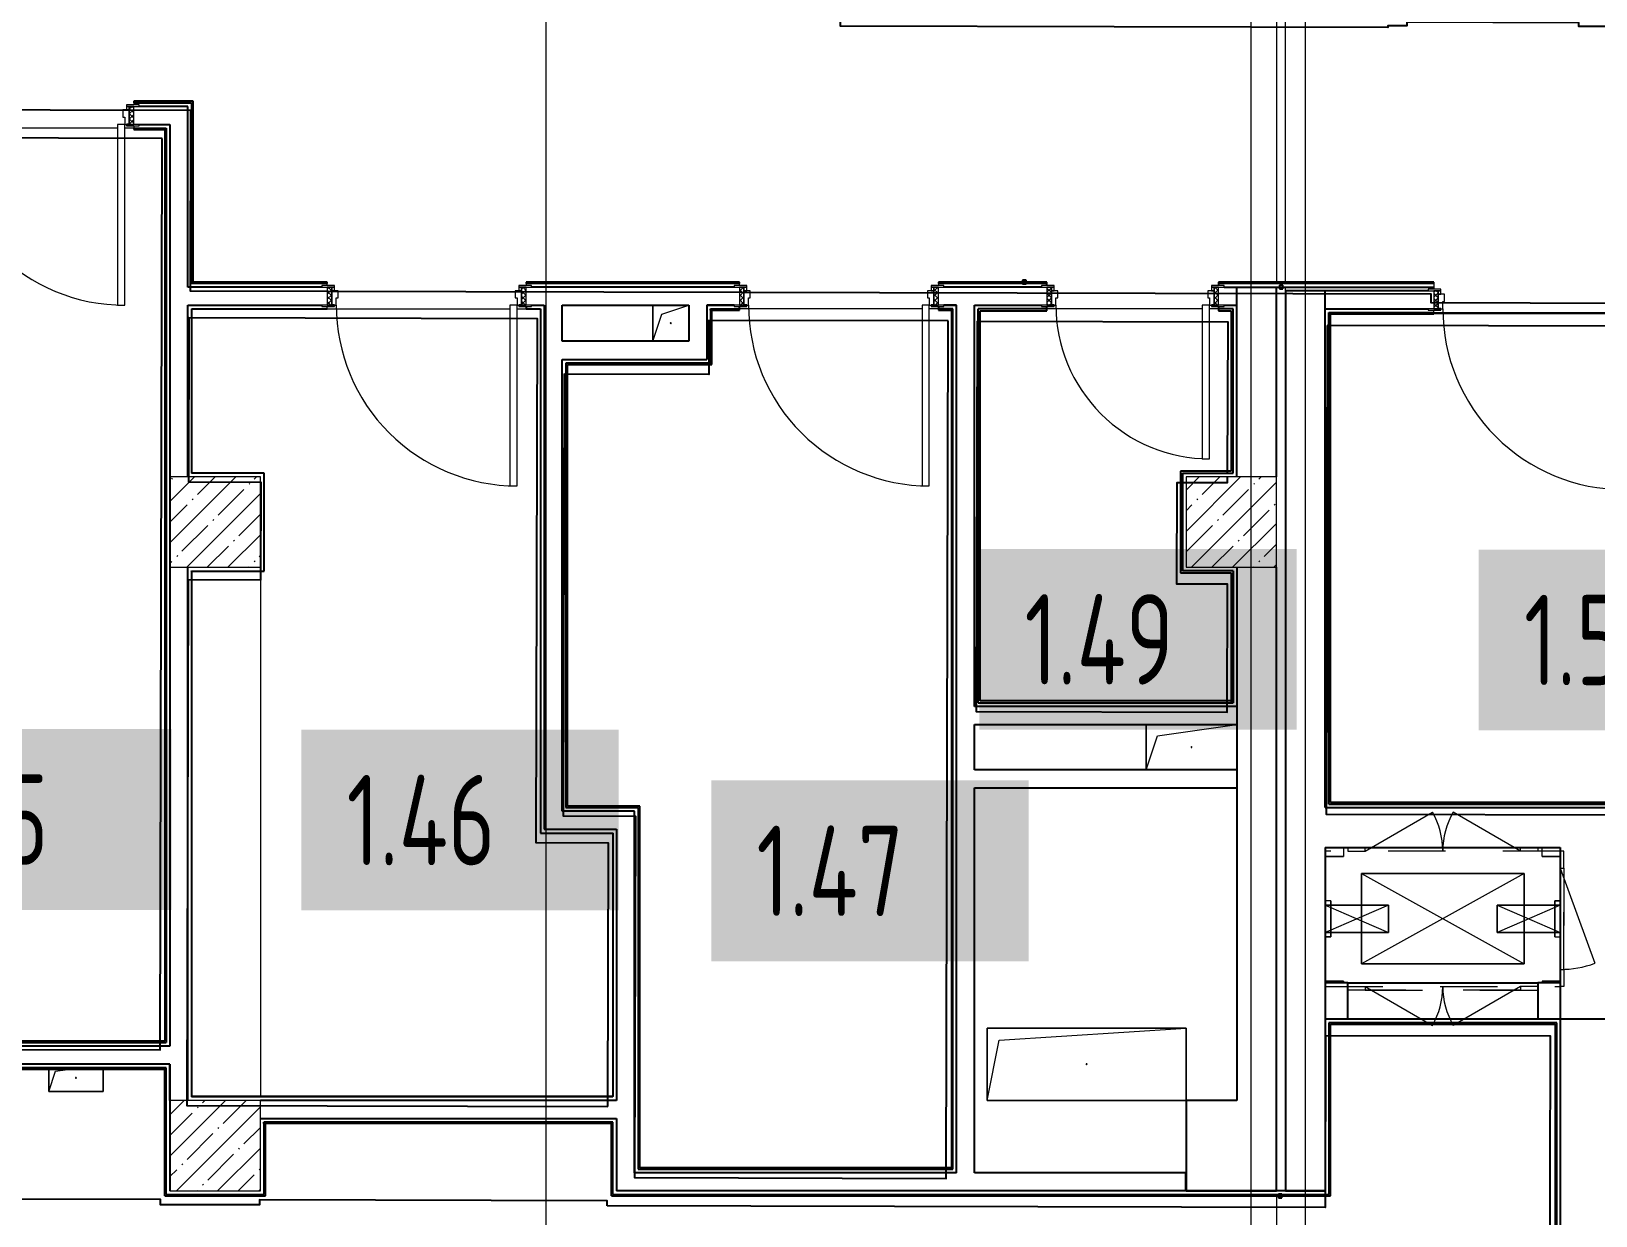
# Model space of a CAD drawing. Header units: millimetres. Extents: x 3914 to 443608, y -156176 to 78197.
# Drawn here: x 104070 to 112723, y -131101 to -124547 of the extents above; entities that cross this region are included whole.
import ezdxf

# ---------------------------------------------------------------- set-up
doc = ezdxf.new("R2010")
doc.units = ezdxf.units.MM
for name, pattern in [('200_ШТРИХ__ш1_п0_6_', [160, 100, -60]), ('Снесенные', [1428.75, 952.5, -476.25]), ('Штрих', [635, 317.5, -317.5]), ('Штрих короткий', [600, 300, -300])]:
    doc.linetypes.add(name, pattern=pattern)
for name, color, linetype, lineweight in [('A-DOOR-1', 7, 'Continuous', 5), ('A-DOOR-2', 7, '200_ШТРИХ__ш1_п0_6_', 5), ('A-DOOR-FRAM-2', 7, 'Continuous', 5), ('A-FLOR', 7, 'Continuous', 9), ('A-GENM', 7, 'Continuous', 9), ('A-GENM-2', 7, 'Штрих', 5), ('M-EQPM-3', 7, 'Снесенные', 5), ('S-COLS-1', 7, 'Continuous', 5), ('Оси', 7, 'Continuous', 9)]:
    doc.layers.add(name, color=color, linetype=linetype, lineweight=lineweight)
for name, color, linetype, lineweight, true_color in [('A-DOOR-7', 7, 'Штрих короткий', 5, 0xc0c0c0), ('A-DOOR-FRAM-1', 7, 'Continuous', 5, 0xc0c0c0), ('M-EQPM-1', 7, 'Continuous', 9, 0xb2b2b2), ('M-EQPM-2', 7, 'Штрих', 5, 0xb2b2b2)]:
    doc.layers.add(name, color=color, linetype=linetype, lineweight=lineweight, true_color=true_color)
doc.styles.add('СПДС', font='ГОСТ тип А.ttf', dxfattribs={"width": 0.9})
pattern_1 = [(135, (1751.41, 114.685), (-14.14214, -14.14214), []), (225, (1751.41, 114.685), (14.14214, -14.14214), [])]
pattern_2 = [(45, (-371.384, 114.685), (-14.1421, 14.1421), []), (135, (-371.384, 114.685), (-14.1421, -14.1421), [])]

# ---------------------------------------------------------------- blocks, each defined once
blk = doc.blocks.new('110_Дверь_СКБ_1Ст_Внутренняя1 - Д-11а _огнестойкость EI 15_-32666892-Объем проектирования 1 этажа')
at = {"layer": 'A-DOOR-2'}
h = blk.add_hatch(dxfattribs=at)
h.set_pattern_fill('FP_44', color=256, style=0, pattern_type=2)
h.set_pattern_definition(pattern_1)
h.paths.add_polyline_path([(562.5, 50), (537.5, 49.1), (537.5, -50), (562.5, -50), (562.5, 0)])
at = {"layer": 'A-DOOR-FRAM-2'}
h = blk.add_hatch(dxfattribs=at)
h.set_pattern_fill('FP_45', color=256, style=0, pattern_type=2)
h.set_pattern_definition(pattern_2)
h.paths.add_polyline_path([(-537.5, 50), (-537.5, -50), (-512.5, -50), (-512.5, 50)])
at = {"layer": 'A-DOOR-1'}
for p, q in [((-487.5, 1050), (-487.5, 50)), ((-447.5, 1050), (-487.5, 1050)), ((-447.5, 50), (-447.5, 1050)), ((-487.5, 50), (-447.5, 50))]:
    blk.add_line(p, q, dxfattribs=at)
blk.add_arc((-487.5, 50), 1000, 360, 90, dxfattribs=at)
at = {"layer": 'A-DOOR-FRAM-1'}
for p, q in [((-497.5, 58), (-567.5, 58)), ((-567.5, 58), (-567.5, 50)), ((-567.5, 50), (-497.5, 50)), ((-512.5, 50), (-537.5, 50)), ((-537.5, 50), (-537.5, -50)), ((-487.5, 50), (-512.5, 50)), ((-512.5, 50), (-512.5, -30)), ((-512.5, -50), (-512.5, 50)), ((-497.5, 50), (-512.5, 50)), ((-512.5, 50), (-512.5, 49)), ((-512.5, 49), (-497.5, 49)), ((-497.5, 50), (-497.5, 58)), ((-497.5, 49), (-497.5, 50)), ((-487.5, 10), (-487.5, 50)), ((-477.5, 10), (-487.5, 10)), ((-477.5, -30), (-477.5, 10)), ((512.5, 10), (502.5, 10)), ((502.5, 10), (502.5, -30)), ((512.5, 50), (512.5, 10)), ((537.5, 50), (512.5, 50)), ((592.5, 58), (522.5, 58)), ((522.5, 58), (522.5, 50)), ((537.5, 50), (522.5, 50)), ((522.5, 50), (522.5, 49)), ((522.5, 50), (592.5, 50)), ((522.5, 49), (537.5, 49)), ((537.5, -30), (537.5, 50)), ((562.5, 50), (537.5, 50)), ((537.5, 50), (537.5, -50)), ((537.5, 49), (537.5, 50)), ((562.5, -50), (562.5, 50)), ((592.5, 50), (592.5, 58)), ((-497.5, -50), (-567.5, -50)), ((-567.5, -50), (-567.5, -58)), ((-567.5, -58), (-497.5, -58)), ((-537.5, -50), (-512.5, -50)), ((-512.5, -30), (-477.5, -30)), ((-497.5, -30), (-512.5, -30)), ((-512.5, -30), (-512.5, -50)), ((-512.5, -50), (-497.5, -50)), ((-497.5, -50), (-497.5, -30)), ((-497.5, -58), (-497.5, -50)), ((502.5, -30), (537.5, -30)), ((537.5, -30), (522.5, -30)), ((522.5, -30), (522.5, -50)), ((522.5, -50), (537.5, -50)), ((592.5, -50), (522.5, -50)), ((522.5, -50), (522.5, -58)), ((522.5, -58), (592.5, -58)), ((537.5, -50), (537.5, -30)), ((537.5, -50), (562.5, -50)), ((592.5, -58), (592.5, -50))]:
    blk.add_line(p, q, dxfattribs=at)
blk = doc.blocks.new('110_Дверь_СКБ_1Ст_Внутренняя1 - Д-11п 1100x2100h_кладовые _все__ коридор _между помещениями блока столовой__ моечные _все_ 2-32102277-Объем проектирования 1 этажа')
at = {"layer": 'A-DOOR-2'}
h = blk.add_hatch(dxfattribs=at)
h.set_pattern_fill('FP_44', color=256, style=0, pattern_type=2)
h.set_pattern_definition(pattern_1)
h.paths.add_polyline_path([(537.5, -50), (562.5, -50), (562.5, 50), (537.5, 50)])
at = {"layer": 'A-DOOR-FRAM-2'}
h = blk.add_hatch(dxfattribs=at)
h.set_pattern_fill('FP_45', color=256, style=0, pattern_type=2)
h.set_pattern_definition(pattern_2)
h.paths.add_polyline_path([(-512.5, -50), (-512.5, 50), (-537.5, 50), (-537.5, -50)])
at = {"layer": 'A-DOOR-1'}
for p, q in [((-487.5, 1050), (-487.5, 50)), ((-447.5, 1050), (-487.5, 1050)), ((-447.5, 50), (-447.5, 1050)), ((-487.5, 50), (-447.5, 50))]:
    blk.add_line(p, q, dxfattribs=at)
blk.add_arc((-487.5, 50), 1000, 360, 90, dxfattribs=at)
at = {"layer": 'A-DOOR-FRAM-1'}
for p, q in [((-497.5, 58), (-567.5, 58)), ((-567.5, 58), (-567.5, 50)), ((-567.5, 50), (-497.5, 50)), ((-512.5, 50), (-537.5, 50)), ((-537.5, 50), (-537.5, -50)), ((-487.5, 50), (-512.5, 50)), ((-512.5, 50), (-512.5, -30)), ((-512.5, -50), (-512.5, 50)), ((-497.5, 50), (-512.5, 50)), ((-512.5, 50), (-512.5, 49)), ((-512.5, 49), (-497.5, 49)), ((-497.5, 50), (-497.5, 58)), ((-497.5, 49), (-497.5, 50)), ((-487.5, 10), (-487.5, 50)), ((-477.5, 10), (-487.5, 10)), ((-477.5, -30), (-477.5, 10)), ((512.5, 10), (502.5, 10)), ((502.5, 10), (502.5, -30)), ((512.5, 50), (512.5, 10)), ((537.5, 50), (512.5, 50)), ((592.5, 58), (522.5, 58)), ((522.5, 58), (522.5, 50)), ((537.5, 50), (522.5, 50)), ((522.5, 50), (522.5, 49)), ((522.5, 50), (592.5, 50)), ((522.5, 49), (537.5, 49)), ((537.5, -30), (537.5, 50)), ((562.5, 50), (537.5, 50)), ((537.5, 50), (537.5, -50)), ((537.5, 49), (537.5, 50)), ((562.5, -50), (562.5, 50)), ((592.5, 50), (592.5, 58)), ((-497.5, -50), (-567.5, -50)), ((-567.5, -50), (-567.5, -58)), ((-567.5, -58), (-497.5, -58)), ((-537.5, -50), (-512.5, -50)), ((-512.5, -30), (-477.5, -30)), ((-497.5, -30), (-512.5, -30)), ((-512.5, -30), (-512.5, -50)), ((-512.5, -50), (-497.5, -50)), ((-497.5, -50), (-497.5, -30)), ((-497.5, -58), (-497.5, -50)), ((502.5, -30), (537.5, -30)), ((537.5, -30), (522.5, -30)), ((522.5, -30), (522.5, -50)), ((522.5, -50), (537.5, -50)), ((592.5, -50), (522.5, -50)), ((522.5, -50), (522.5, -58)), ((522.5, -58), (592.5, -58)), ((537.5, -50), (537.5, -30)), ((537.5, -50), (562.5, -50)), ((592.5, -58), (592.5, -50))]:
    blk.add_line(p, q, dxfattribs=at)
blk = doc.blocks.new('110_Дверь_СКБ_1Ст_Внутренняя1 - Д-11п 1100x2100h_кладовые _все__ коридор _между помещениями блока столовой__ моечные _все_ 2-V47-Объем проектирования 1 этажа')
at = {"layer": 'A-DOOR-2'}
h = blk.add_hatch(dxfattribs=at)
h.set_pattern_fill('FP_44', color=256, style=0, pattern_type=2)
h.set_pattern_definition(pattern_1)
h.paths.add_polyline_path([(537.5, 50), (537.5, -50), (562.5, -50), (562.5, 50)])
at = {"layer": 'A-DOOR-FRAM-2'}
h = blk.add_hatch(dxfattribs=at)
h.set_pattern_fill('FP_45', color=256, style=0, pattern_type=2)
h.set_pattern_definition(pattern_2)
h.paths.add_polyline_path([(-512.5, 50), (-537.5, 50), (-537.5, -50), (-512.5, -48.8), (-512.5, -32.4)])
at = {"layer": 'A-DOOR-1'}
for p, q in [((-487.5, 1050), (-487.5, 50)), ((-447.5, 1050), (-487.5, 1050)), ((-447.5, 50), (-447.5, 1050)), ((-487.5, 50), (-447.5, 50))]:
    blk.add_line(p, q, dxfattribs=at)
blk.add_arc((-487.5, 50), 1000, 360, 90, dxfattribs=at)
at = {"layer": 'A-DOOR-FRAM-1'}
for p, q in [((-497.5, 58), (-567.5, 58)), ((-567.5, 58), (-567.5, 50)), ((-567.5, 50), (-497.5, 50)), ((-512.5, 50), (-537.5, 50)), ((-537.5, 50), (-537.5, -50)), ((-487.5, 50), (-512.5, 50)), ((-512.5, 50), (-512.5, -30)), ((-512.5, -50), (-512.5, 50)), ((-497.5, 50), (-512.5, 50)), ((-512.5, 50), (-512.5, 49)), ((-512.5, 49), (-497.5, 49)), ((-497.5, 50), (-497.5, 58)), ((-497.5, 49), (-497.5, 50)), ((-487.5, 10), (-487.5, 50)), ((-477.5, 10), (-487.5, 10)), ((-477.5, -30), (-477.5, 10)), ((512.5, 10), (502.5, 10)), ((502.5, 10), (502.5, -30)), ((512.5, 50), (512.5, 10)), ((537.5, 50), (512.5, 50)), ((592.5, 58), (522.5, 58)), ((522.5, 58), (522.5, 50)), ((537.5, 50), (522.5, 50)), ((522.5, 50), (522.5, 49)), ((522.5, 50), (592.5, 50)), ((522.5, 49), (537.5, 49)), ((537.5, -30), (537.5, 50)), ((562.5, 50), (537.5, 50)), ((537.5, 50), (537.5, -50)), ((537.5, 49), (537.5, 50)), ((562.5, -50), (562.5, 50)), ((592.5, 50), (592.5, 58)), ((-497.5, -50), (-567.5, -50)), ((-567.5, -50), (-567.5, -58)), ((-567.5, -58), (-497.5, -58)), ((-537.5, -50), (-512.5, -50)), ((-512.5, -30), (-477.5, -30)), ((-497.5, -30), (-512.5, -30)), ((-512.5, -30), (-512.5, -50)), ((-512.5, -50), (-497.5, -50)), ((-497.5, -50), (-497.5, -30)), ((-497.5, -58), (-497.5, -50)), ((502.5, -30), (537.5, -30)), ((537.5, -30), (522.5, -30)), ((522.5, -30), (522.5, -50)), ((522.5, -50), (537.5, -50)), ((592.5, -50), (522.5, -50)), ((522.5, -50), (522.5, -58)), ((522.5, -58), (592.5, -58)), ((537.5, -50), (537.5, -30)), ((537.5, -50), (562.5, -50)), ((592.5, -58), (592.5, -50))]:
    blk.add_line(p, q, dxfattribs=at)
blk = doc.blocks.new('110_Дверь_СКБ_1Ст_Внутренняя1 - Д-7_п__950x2100h_Туалет-V79-Объем проектирования 1 этажа')
at = {"layer": 'A-DOOR-2'}
h = blk.add_hatch(dxfattribs=at)
h.set_pattern_fill('FP_48', color=256, style=0, pattern_type=2)
h.set_pattern_definition([(135, (1826.41, 114.685), (-14.14214, -14.14214), []), (225, (1826.41, 114.685), (14.14214, -14.14214), [])])
h.paths.add_polyline_path([(462.5, 50), (462.5, -50), (487.5, -50), (487.5, 50)])
at = {"layer": 'A-DOOR-FRAM-2'}
h = blk.add_hatch(dxfattribs=at)
h.set_pattern_fill('FP_49', color=256, style=0, pattern_type=2)
h.set_pattern_definition([(45, (-296.384, 114.685), (-14.1421, 14.1421), []), (135, (-296.384, 114.685), (-14.1421, -14.1421), [])])
h.paths.add_polyline_path([(-462.5, 50), (-462.5, -50), (-437.5, -50), (-437.5, 50), (-455.9, 50)])
at = {"layer": 'A-DOOR-1'}
for p, q in [((-412.5, 900), (-412.5, 50)), ((-372.5, 900), (-412.5, 900)), ((-372.5, 50), (-372.5, 900)), ((-412.5, 50), (-372.5, 50))]:
    blk.add_line(p, q, dxfattribs=at)
blk.add_arc((-412.5, 50), 850, 360, 90, dxfattribs=at)
at = {"layer": 'A-DOOR-FRAM-1'}
for p, q in [((-422.5, 58), (-492.5, 58)), ((-492.5, 58), (-492.5, 50)), ((-492.5, 50), (-422.5, 50)), ((-437.5, 50), (-462.5, 50)), ((-462.5, 50), (-462.5, -50)), ((-412.5, 50), (-437.5, 50)), ((-437.5, 50), (-437.5, -30)), ((-437.5, -50), (-437.5, 50)), ((-422.5, 50), (-437.5, 50)), ((-437.5, 50), (-437.5, 49)), ((-437.5, 49), (-422.5, 49)), ((-422.5, 50), (-422.5, 58)), ((-422.5, 49), (-422.5, 50)), ((-412.5, 10), (-412.5, 50)), ((-402.5, 10), (-412.5, 10)), ((-402.5, -30), (-402.5, 10)), ((437.5, 10), (427.5, 10)), ((427.5, 10), (427.5, -30)), ((437.5, 50), (437.5, 10)), ((462.5, 50), (437.5, 50)), ((517.5, 58), (447.5, 58)), ((447.5, 58), (447.5, 50)), ((462.5, 50), (447.5, 50)), ((447.5, 50), (447.5, 49)), ((447.5, 50), (517.5, 50)), ((447.5, 49), (462.5, 49)), ((462.5, -30), (462.5, 50)), ((487.5, 50), (462.5, 50)), ((462.5, 50), (462.5, -50)), ((462.5, 49), (462.5, 50)), ((487.5, -50), (487.5, 50)), ((517.5, 50), (517.5, 58)), ((-422.5, -50), (-492.5, -50)), ((-492.5, -50), (-492.5, -58)), ((-492.5, -58), (-422.5, -58)), ((-462.5, -50), (-437.5, -50)), ((-437.5, -30), (-402.5, -30)), ((-422.5, -30), (-437.5, -30)), ((-437.5, -30), (-437.5, -50)), ((-437.5, -50), (-422.5, -50)), ((-422.5, -50), (-422.5, -30)), ((-422.5, -58), (-422.5, -50)), ((427.5, -30), (462.5, -30)), ((462.5, -30), (447.5, -30)), ((447.5, -30), (447.5, -50)), ((447.5, -50), (462.5, -50)), ((517.5, -50), (447.5, -50)), ((447.5, -50), (447.5, -58)), ((447.5, -58), (517.5, -58)), ((462.5, -50), (462.5, -30)), ((462.5, -50), (487.5, -50)), ((517.5, -58), (517.5, -50))]:
    blk.add_line(p, q, dxfattribs=at)
blk = doc.blocks.new('BSC_Колонна _Прямоугольная - 500х500-V93-Объем проектирования 1 этажа')
at = {"layer": 'S-COLS-1'}
h = blk.add_hatch(dxfattribs=at)
h.set_pattern_fill('FP_111', color=256, style=0, pattern_type=2)
h.set_pattern_definition([(45, (-78830, -15400), (-114.04925, 114.04925), []), (45, (-78715.95, -15400), (-114.04925, 114.04925), [201.613, -40.323, 6.706, -33.617])])
h.paths.add_polyline_path([(250, -250), (250, 250), (-250, 250), (-250, -250), (-192.1, -250)])
for p, q in [((250, 250), (-250, 250)), ((-250, 250), (-250, -250)), ((250, -250), (250, 250)), ((-250, -250), (250, -250))]:
    blk.add_line(p, q, dxfattribs=at)
blk = doc.blocks.new('160_Подъемник - 160_Подъемник-23521422-Объем проектирования 1 этажа')
at = {"layer": 'A-GENM'}
for p, q in [((220, 0), (592.4, 215)), ((220, 0), (592.4, 215)), ((220, 0), (592.4, 215)), ((1080, 0), (707.6, 215)), ((1080, 0), (707.6, 215)), ((1080, 0), (707.6, 215)), ((-20, -95), (-20, 0)), ((-20, 0), (0, 0)), ((0, 0), (0, -95)), ((220, 20), (125, 20)), ((125, 20), (125, 0)), ((220, 20), (125, 20)), ((125, 20), (125, 0)), ((220, 20), (125, 20)), ((125, 20), (125, 0)), ((220, 0), (220, 20)), ((220, 0), (220, 20)), ((220, 0), (220, 20)), ((1080, 0), (1080, 20)), ((1080, 20), (1175, 20)), ((1080, 0), (1080, 20)), ((1080, 20), (1175, 20)), ((1080, 0), (1080, 20)), ((1080, 20), (1175, 20)), ((1175, 20), (1175, 0)), ((1175, 20), (1175, 0)), ((1175, 20), (1175, 0)), ((125, 0), (220, 0)), ((125, 0), (220, 0)), ((125, 0), (220, 0)), ((1175, 0), (1080, 0)), ((1175, 0), (1080, 0)), ((1175, 0), (1080, 0)), ((0, -655), (-191.5, -128.8)), ((0, -95), (-20, -95)), ((0, -655), (-20, -655)), ((-20, -655), (-20, -750)), ((0, -750), (0, -655)), ((-20, -750), (0, -750)), ((125, -770), (125, -750)), ((125, -750), (220, -750)), ((125, -770), (125, -750)), ((125, -750), (220, -750)), ((125, -770), (125, -750)), ((125, -750), (220, -750)), ((220, -770), (125, -770)), ((220, -770), (125, -770)), ((220, -770), (125, -770)), ((220, -750), (220, -770)), ((220, -750), (592.4, -965)), ((220, -750), (220, -770)), ((220, -750), (592.4, -965)), ((220, -750), (220, -770)), ((220, -750), (592.4, -965)), ((1080, -750), (707.6, -965)), ((1080, -750), (707.6, -965)), ((1080, -750), (707.6, -965)), ((1080, -750), (1080, -770)), ((1175, -750), (1080, -750)), ((1080, -750), (1080, -770)), ((1175, -750), (1080, -750)), ((1080, -750), (1080, -770)), ((1175, -750), (1080, -750)), ((1080, -770), (1175, -770)), ((1080, -770), (1175, -770)), ((1080, -770), (1175, -770)), ((1175, -770), (1175, -750)), ((1175, -770), (1175, -750)), ((1175, -770), (1175, -750))]:
    blk.add_line(p, q, dxfattribs=at)
for centre, radius, start, end in [((220, 0), 430, 0, 30), ((220, 0), 430, 0, 30), ((220, 0), 430, 0, 30), ((1080, 0), 430, 150, 180), ((1080, 0), 430, 150, 180), ((1080, 0), 430, 150, 180), ((0, -655), 560, 90, 110), ((220, -750), 430, 330, 0), ((220, -750), 430, 330, 0), ((220, -750), 430, 330, 0), ((1080, -750), 430, 180, 210), ((1080, -750), 430, 180, 210), ((1080, -750), 430, 180, 210)]:
    blk.add_arc(centre, radius, start, end, dxfattribs=at)
at = {"layer": 'A-GENM-2'}
for p, q in [((1080, 20), (220, 20)), ((220, 20), (1080, 20)), ((1080, 20), (220, 20)), ((220, 20), (1080, 20)), ((1080, 20), (220, 20)), ((220, 20), (1080, 20)), ((-20, -95), (-20, -655)), ((-20, -655), (-20, -95)), ((220, -770), (792, -770)), ((1080, -770), (220, -770)), ((220, -770), (1080, -770)), ((1080, -770), (220, -770)), ((220, -770), (1080, -770)), ((1080, -770), (508, -770))]:
    blk.add_line(p, q, dxfattribs=at)
at = {"layer": 'M-EQPM-1'}
for p, q in [((1100, -625), (200, -125)), ((200, -625), (1100, -125)), ((1100, -125), (200, -125)), ((200, -125), (200, -625)), ((1100, -125), (200, -125)), ((200, -125), (200, -625)), ((200, -300), (200, -125)), ((200, -125), (1100, -125)), ((1100, -625), (1100, -125)), ((1100, -625), (1100, -125)), ((1100, -125), (1100, -300)), ((200, -450), (200, -300)), ((1100, -300), (1100, -450)), ((200, -625), (200, -450)), ((1100, -450), (1100, -625)), ((200, -625), (1100, -625)), ((200, -625), (1100, -625)), ((1100, -625), (200, -625))]:
    blk.add_line(p, q, dxfattribs=at)
at = {"layer": 'M-EQPM-2'}
for p, q in [((1300, 0), (0, 0)), ((0, 0), (0, -750)), ((1300, -750), (1300, 0)), ((0, -750), (1300, -750))]:
    blk.add_line(p, q, dxfattribs=at)
blk = doc.blocks.new('Закладная деталь приямка - 350_150-20924309-Объем проектирования 1 этажа')
at = {"layer": 'M-EQPM-1'}
for p, q in [((-175, 75), (-145, 75)), ((-145, 62.1), (-175, 75)), ((-145, 75), (25, 75)), ((25, -10.7), (-145, 62.1)), ((-145, -62.1), (25, 10.7)), ((25, 75), (175, 75)), ((25, 10.7), (175, 75)), ((175, -75), (175, 75)), ((-175, -75), (-145, -62.1)), ((-175, -75), (-145, -75)), ((-145, -75), (25, -75)), ((175, -75), (25, -10.7)), ((25, -75), (175, -75))]:
    blk.add_line(p, q, dxfattribs=at)
at = {"layer": 'M-EQPM-3'}
for p, q in [((-145, 75), (-175, 75)), ((-175, 75), (-145, 75)), ((25, 75), (-145, 75)), ((-145, 75), (25, 75)), ((175, 75), (25, 75)), ((25, 75), (175, 75)), ((175, -75), (175, 75)), ((175, 75), (175, -75)), ((-175, -75), (-145, -75)), ((-145, -75), (-175, -75)), ((-145, -75), (25, -75)), ((25, -75), (-145, -75)), ((25, -75), (175, -75)), ((175, -75), (25, -75))]:
    blk.add_line(p, q, dxfattribs=at)
blk = doc.blocks.new('Закладная деталь приямка - 350_150-V98-Объем проектирования 1 этажа')
at = {"layer": 'M-EQPM-1'}
for p, q in [((-175, 75), (-175, -75)), ((-175, 75), (-25, 75)), ((-25, 10.7), (-175, 75)), ((-25, 75), (145, 75)), ((-25, -10.7), (145, 62.1)), ((145, -62.1), (-25, 10.7)), ((145, 75), (175, 75)), ((145, 62.1), (175, 75)), ((-175, -75), (-25, -10.7)), ((-175, -75), (-25, -75)), ((-25, -75), (145, -75)), ((175, -75), (145, -62.1)), ((145, -75), (175, -75))]:
    blk.add_line(p, q, dxfattribs=at)
at = {"layer": 'M-EQPM-3'}
for p, q in [((-25, 75), (-175, 75)), ((-175, 75), (-175, -75)), ((-175, -75), (-175, 75)), ((-175, 75), (-150.5, 75)), ((-149.3, 75), (-25, 75)), ((145, 75), (-25, 75)), ((-25, 75), (145, 75)), ((175, 75), (145, 75)), ((145, 75), (175, 75)), ((-175, -75), (-25, -75)), ((-25, -75), (-175, -75)), ((-25, -75), (145, -75)), ((145, -75), (-25, -75)), ((145, -75), (175, -75)), ((175, -75), (145, -75))]:
    blk.add_line(p, q, dxfattribs=at)
blk = doc.blocks.new('Закладная деталь приямка - 150_100-20924311-Объем проектирования 1 этажа')
at = {"layer": 'M-EQPM-3'}
for p, q in [((85070, 16310), (84970, 16310)), ((84970, 16310), (85070, 16310)), ((85070, 16300), (85070, 16310)), ((85070, 16310), (85070, 16300))]:
    blk.add_line(p, q, dxfattribs=at)
blk = doc.blocks.new('Закладная деталь приямка - 150_100-V99-Объем проектирования 1 этажа')
at = {"layer": 'M-EQPM-3'}
for p, q in [((86270, 16310), (86170, 16310)), ((86170, 16310), (86270, 16310)), ((86170, 16310), (86170, 16300)), ((86170, 16310), (86170, 16300))]:
    blk.add_line(p, q, dxfattribs=at)
blk = doc.blocks.new('Закладная деталь приямка - 150_100-V100-Объем проектирования 1 этажа')
at = {"layer": 'M-EQPM-3'}
for p, q in [((86170, 17000), (86170, 17050)), ((86170, 17000), (86170, 17050)), ((86270, 17000), (86170, 17000)), ((86170, 17000), (86270, 17000))]:
    blk.add_line(p, q, dxfattribs=at)
blk = doc.blocks.new('Закладная деталь приямка - 150_100-V101-Объем проектирования 1 этажа')
at = {"layer": 'M-EQPM-3'}
for p, q in [((85070, 17050), (85070, 17000)), ((85070, 17050), (85070, 17000)), ((84970, 17000), (85070, 17000)), ((85070, 17000), (84970, 17000))]:
    blk.add_line(p, q, dxfattribs=at)
blk = doc.blocks.new('Закладная деталь приямка - 200_100-20924312-Объем проектирования 1 этажа')
at = {"layer": 'M-EQPM-3'}
for p, q in [((86240, 16755), (86240, 16555)), ((86240, 16555), (86240, 16755)), ((86270, 16755), (86240, 16755)), ((86240, 16755), (86270, 16755)), ((86240, 16555), (86270, 16555)), ((86240, 16555), (86270, 16555))]:
    blk.add_line(p, q, dxfattribs=at)
blk = doc.blocks.new('Закладная деталь приямка - 200_100-V102-Объем проектирования 1 этажа')
at = {"layer": 'M-EQPM-3'}
for p, q in [((85000, 16755), (84970, 16755)), ((85000, 16755), (84970, 16755)), ((85000, 16555), (85000, 16755)), ((85000, 16755), (85000, 16555)), ((84970, 16555), (85000, 16555)), ((85000, 16555), (84970, 16555))]:
    blk.add_line(p, q, dxfattribs=at)
blk = doc.blocks.new('GM_Отверстие прямоугольное _в плите_ - Отверстие-V123-Объем проектирования 1 этажа')
at = {"layer": 'A-GENM'}
for p, q in [((-250, -125), (-250, 125)), ((-250, 125), (-250, -125)), ((-187.5, 62.5), (250, 125)), ((-250, -125), (-187.5, 62.5))]:
    blk.add_line(p, q, dxfattribs=at)
for start, end in [(360, 180), (180, 360)]:
    blk.add_arc((0, 0), 2.5, start, end, dxfattribs=at)
blk = doc.blocks.new('GM_Отверстие прямоугольное _в плите_ - Отверстие-V130-Объем проектирования 1 этажа')
at = {"layer": 'A-GENM'}
for p, q in [((-150, -75), (-150, 47)), ((-150, 47), (-150, -75)), ((-150, -75), (-112.5, 37.5)), ((-112.5, 37.5), (-46, 47)), ((150, 47), (150, -75)), ((150, -75), (150, 47)), ((150, -75), (-150, -75)), ((-150, -75), (150, -75))]:
    blk.add_line(p, q, dxfattribs=at)
for start, end in [(360, 180), (180, 360)]:
    blk.add_arc((0, 0), 2.5, start, end, dxfattribs=at)
blk = doc.blocks.new('BSC_Колонна _Прямоугольная - 500х500-V134-Объем проектирования 1 этажа')
at = {"layer": 'S-COLS-1'}
h = blk.add_hatch(dxfattribs=at)
h.set_pattern_fill('FP_136', color=256, style=0, pattern_type=2)
h.set_pattern_definition([(45, (-78830, -18850), (-114.04925, 114.04925), []), (45, (-78715.95, -18850), (-114.04925, 114.04925), [201.613, -40.323, 6.706, -33.617])])
h.paths.add_polyline_path([(-250, -250), (250, -250), (250, 250), (-250, 250), (-250, -101)])
for p, q in [((250, 250), (-250, 250)), ((-250, 250), (-250, -250)), ((250, -250), (250, 250)), ((-250, -250), (250, -250))]:
    blk.add_line(p, q, dxfattribs=at)
blk = doc.blocks.new('BSC_Колонна _Прямоугольная - 500х500-V135-Объем проектирования 1 этажа')
at = {"layer": 'S-COLS-1'}
h = blk.add_hatch(dxfattribs=at)
h.set_pattern_fill('FP_137', color=256, style=0, pattern_type=2)
h.set_pattern_definition([(45, (-84450, -18850), (-114.04925, 114.04925), []), (45, (-84335.95, -18850), (-114.04925, 114.04925), [201.613, -40.323, 6.706, -33.617])])
h.paths.add_polyline_path([(-250, -250), (250, -250), (250, 250), (-250, 250), (-250, 222.4)])
for p, q in [((250, 250), (-250, 250)), ((-250, 250), (-250, -250)), ((250, -250), (250, 250)), ((-250, -250), (250, -250))]:
    blk.add_line(p, q, dxfattribs=at)
blk = doc.blocks.new('GM_Отверстие прямоугольное _в плите_ - Отверстие-21958544-Объем проектирования 1 этажа')
at = {"layer": 'A-GENM'}
for p, q in [((-550, -200), (-550, 200)), ((-550, 200), (550, 200)), ((550, 200), (-550, 200)), ((-550, 200), (-550, -200)), ((-483.3, 133.3), (550, 200)), ((550, 200), (550, -200)), ((550, -200), (550, 200)), ((-550, -200), (-483.3, 133.3)), ((550, -200), (-550, -200)), ((-550, -200), (550, -200))]:
    blk.add_line(p, q, dxfattribs=at)
for start, end in [(360, 180), (180, 360)]:
    blk.add_arc((0, 0), 2.5, start, end, dxfattribs=at)
blk = doc.blocks.new('DOR_Проход в стене_Прямоугольный - 1050x1150 EI30-23344994-Объем проектирования 1 этажа')
at = {"layer": 'A-DOOR-7'}
for p, q in [((525, 100), (-525, 100)), ((525, -100), (-525, -100))]:
    blk.add_line(p, q, dxfattribs=at)
blk = doc.blocks.new('GM_Отверстие прямоугольное _в плите_ - Отверстие-V198-Объем проектирования 1 этажа')
at = {"layer": 'A-GENM'}
for p, q in [((-100, -100), (-100, 100)), ((-100, 100), (-100, -100)), ((-50, 50), (100, 100)), ((-100, -100), (-50, 50))]:
    blk.add_line(p, q, dxfattribs=at)
for start, end in [(360, 180), (180, 360)]:
    blk.add_arc((0, 0), 2.5, start, end, dxfattribs=at)

msp = doc.modelspace()

# ---------------------------------------------------------------- linework, layer by layer
for p, q in [((104964.8, -124934.7), (104636.8, -124934.7)), ((104636.8, -124934.7), (104636.8, -124942.7)), ((104636.8, -124942.7), (104936.8, -124942.7)), ((104936.8, -124942.7), (104956.8, -124942.7)), ((104956.8, -124942.7), (104956.8, -125942.7)), ((104964.8, -125934.7), (104964.8, -124934.7)), ((104936.8, -124962.7), (104666.8, -124962.7)), ((104936.8, -125962.7), (104936.8, -124962.7)), ((104636.8, -125082.7), (104816.8, -125082.7)), ((104636.8, -125082.7), (104636.8, -125090.7)), ((104636.8, -125090.7), (104808.8, -125090.7)), ((104666.8, -125062.7), (104836.8, -125062.7)), ((104808.8, -125090.7), (104808.8, -130134.7)), ((104816.8, -125082.7), (104816.8, -130142.7)), ((104836.8, -125062.7), (104836.8, -130162.7)), ((105677, -125962.7), (104936.8, -125962.7)), ((105707, -125942.7), (104956.8, -125942.7)), ((105707, -125934.7), (104964.8, -125934.7)), ((105707, -125942.7), (105707, -125934.7)), ((107987, -125934.7), (106807, -125934.7)), ((106807, -125934.7), (106807, -125942.7)), ((107987, -125942.7), (106807, -125942.7)), ((107957, -125962.7), (106837, -125962.7)), ((107987, -125942.7), (107987, -125934.7)), ((109687, -125934.7), (109087, -125934.7)), ((109087, -125934.7), (109087, -125942.7)), ((109687, -125942.7), (109087, -125942.7)), ((109657, -125962.7), (109117, -125962.7)), ((109572.5, -125924.7), (109552.5, -125924.7)), ((109552.5, -125924.7), (109552.5, -125944.7)), ((109552.5, -125944.7), (109572.5, -125944.7)), ((109572.5, -125944.7), (109572.5, -125924.7)), ((109687, -125942.7), (109687, -125934.7)), ((109687, -125954.7), (109687, -125942.7)), ((111827, -125934.7), (110637, -125934.7)), ((110637, -125934.7), (110637, -125942.7)), ((111827, -125942.7), (110637, -125942.7)), ((110637, -125942.7), (110637, -125954.7)), ((110667, -125962.7), (111827, -125962.7)), ((110737, -127012.7), (110737, -125962.7)), ((110957, -127012.7), (110957, -125962.7)), ((110973, -125952.7), (110973, -125972.7)), ((110993, -125952.7), (110973, -125952.7)), ((110973, -125972.7), (110993, -125972.7)), ((110993, -125972.7), (110993, -125952.7)), ((111797, -125982.7), (111007, -125982.7)), ((111007, -125982.7), (111007, -130962.7)), ((111227, -128842.7), (111227, -125982.7)), ((111827, -125942.7), (111827, -125934.7)), ((104936.8, -127012.7), (104936.8, -126062.7)), ((104936.8, -126062.7), (105677, -126062.7)), ((106837, -126062.7), (106907, -126062.7)), ((106907, -126062.7), (106907, -128962.7)), ((107007, -126262.7), (107007, -126062.7)), ((107007, -126062.7), (107707, -126062.7)), ((107707, -126062.7), (107707, -126262.7)), ((107807, -126062.7), (107957, -126062.7)), ((107807, -126062.7), (107807, -126362.7)), ((107957, -126062.7), (107807, -126062.7)), ((109117, -126062.7), (109187, -126062.7)), ((109187, -126062.7), (109117, -126062.7)), ((109187, -130862.7), (109187, -126062.7)), ((109287, -126062.7), (109657, -126062.7)), ((109287, -128282.7), (109287, -126062.7)), ((110667, -126062.7), (110737, -126062.7)), ((104956.8, -126083.7), (104956.8, -126082.7)), ((104957.8, -126083.7), (105707, -126083.7)), ((104957.8, -126991.7), (104957.8, -126083.7)), ((105707, -126083.7), (105707, -126082.7)), ((106807, -126070.7), (106807, -126082.7)), ((106807, -126082.7), (106807, -126083.7)), ((106807, -126083.7), (106886, -126083.7)), ((106886, -126082.7), (106887, -126082.7)), ((106886, -126083.7), (106886, -128983.7)), ((107827, -126090.7), (107827, -126082.7)), ((107827, -126082.7), (107987, -126082.7)), ((107827, -126090.7), (107827, -126382.7)), ((107835, -126090.7), (107987, -126090.7)), ((107835, -126390.7), (107835, -126090.7)), ((107987, -126082.7), (107987, -126070.7)), ((107987, -126090.7), (107987, -126082.7)), ((109087, -126070.7), (109087, -126082.7)), ((109087, -126082.7), (109087, -126090.7)), ((109167, -126082.7), (109087, -126082.7)), ((109087, -126090.7), (109159, -126090.7)), ((109159, -126090.7), (109159, -130834.7)), ((109167, -130842.7), (109167, -126082.7)), ((109307, -128262.7), (109307, -126082.7)), ((109687, -126082.7), (109307, -126082.7)), ((109318, -128251.7), (109318, -126093.7)), ((109318, -126093.7), (109687, -126093.7)), ((109687, -126082.7), (109687, -126070.7)), ((109687, -126093.7), (109687, -126082.7)), ((110637, -126070.7), (110637, -126082.7)), ((110637, -126082.7), (110637, -126093.7)), ((110717, -126082.7), (110637, -126082.7)), ((110637, -126093.7), (110706, -126093.7)), ((110706, -126093.7), (110706, -126981.7)), ((110717, -126992.7), (110717, -126082.7)), ((111227, -126082.7), (111797, -126082.7)), ((111247, -128822.7), (111247, -126102.7)), ((111247, -126102.7), (111827, -126102.7)), ((111255, -128814.7), (111255, -126110.7)), ((111255, -126110.7), (111827, -126110.7)), ((107707, -126262.7), (107007, -126262.7)), ((107007, -128862.7), (107007, -126362.7)), ((107007, -126362.7), (107807, -126362.7)), ((107807, -126382.7), (107027, -126382.7)), ((107027, -126382.7), (107027, -128842.7)), ((107035, -126390.7), (107835, -126390.7)), ((107035, -128834.7), (107035, -126390.7)), ((107827, -126382.7), (107807, -126382.7)), ((104957.8, -126992.7), (104956.8, -126992.7)), ((105358, -126991.7), (104957.8, -126991.7)), ((105358, -127533.7), (105358, -126991.7)), ((110426, -126981.7), (110426, -127543.7)), ((110706, -126981.7), (110426, -126981.7)), ((110437, -126992.7), (110437, -127532.7)), ((110437, -126992.7), (110457, -126992.7)), ((110457, -126992.7), (110717, -126992.7)), ((104936.8, -130462.7), (104936.8, -127512.7)), ((104956.8, -127533.7), (104956.8, -127532.7)), ((104957.8, -127533.7), (105358, -127533.7)), ((104957.8, -130441.7), (104957.8, -127533.7)), ((110717, -127532.7), (110437, -127532.7)), ((110717, -127532.7), (110717, -128262.7)), ((110737, -127512.7), (110737, -130462.7)), ((110957, -130462.7), (110957, -127512.7)), ((110426, -127543.7), (110706, -127543.7)), ((110706, -127543.7), (110706, -128262.7)), ((110737, -128282.7), (109287, -128282.7)), ((109307, -128262.7), (110717, -128262.7)), ((110717, -128251.7), (109318, -128251.7)), ((109287, -128382.7), (110737, -128382.7)), ((109287, -128632.7), (109287, -128382.7)), ((110737, -128632.7), (109287, -128632.7)), ((109287, -128732.7), (110737, -128732.7)), ((109287, -130862.7), (109287, -128732.7)), ((107435, -128834.7), (107035, -128834.7)), ((107435, -130834.7), (107435, -128834.7)), ((111247, -128822.7), (114778, -128822.7)), ((114770, -128814.7), (111255, -128814.7)), ((107407, -128862.7), (107007, -128862.7)), ((107027, -128842.7), (107427, -128842.7)), ((107407, -130862.7), (107407, -128862.7)), ((107427, -128842.7), (107427, -128862.7)), ((107427, -128862.7), (107427, -130842.7)), ((111227, -128842.7), (115417, -128842.7)), ((106886, -128983.7), (107286, -128983.7)), ((106907, -128962.7), (107307, -128962.7)), ((107286, -128982.7), (107287, -128982.7)), ((107286, -128983.7), (107286, -130441.7)), ((107307, -128962.7), (107307, -130462.7)), ((111227, -129062.7), (112527, -129062.7)), ((111227, -129062.7), (111227, -130962.7)), ((112527, -129062.7), (112527, -132512.7)), ((111352, -129812.7), (111227, -129812.7)), ((111352, -130012.7), (111352, -129812.7)), ((111352, -129812.7), (112402, -129812.7)), ((112527, -129812.7), (112402, -129812.7)), ((112402, -129812.7), (112402, -130012.7)), ((115807, -130012.7), (111227, -130012.7)), ((112507, -130032.7), (111247, -130032.7)), ((111247, -130032.7), (111247, -130982.7)), ((111255, -130040.7), (112499, -130040.7)), ((111255, -130990.7), (111255, -130040.7)), ((112499, -130040.7), (112499, -132484.7)), ((112507, -132492.7), (112507, -130032.7)), ((104808.8, -130134.7), (102704.8, -130134.7)), ((104836.8, -130162.7), (102676.8, -130162.7)), ((102696.8, -130142.7), (104816.8, -130142.7)), ((104837, -130262.7), (102676.8, -130262.7)), ((104817, -130282.7), (102696.8, -130282.7)), ((104809, -130290.7), (102696.8, -130290.7)), ((104809, -130990.7), (104809, -130282.7)), ((104817, -130962.7), (104817, -130282.7)), ((104836.8, -130262.7), (104836.8, -130962.7)), ((104837, -130462.7), (104837, -130262.7)), ((107287, -130442.7), (104956.8, -130442.7)), ((107286, -130441.7), (104957.8, -130441.7)), ((107307, -130462.7), (105337, -130462.7)), ((110737, -130462.7), (110457, -130462.7)), ((110457, -130462.7), (110457, -130962.7)), ((110957, -130962.7), (110957, -130462.7)), ((105337, -130562.7), (107307, -130562.7)), ((107307, -130562.7), (107307, -130962.7)), ((105357, -130590.7), (105357, -130582.7)), ((107287, -130582.7), (105357, -130582.7)), ((105357, -130590.7), (105357, -130982.7)), ((107279, -130590.7), (105357, -130590.7)), ((105365, -130990.7), (105365, -130590.7)), ((107279, -130990.7), (107279, -130582.7)), ((107287, -130962.7), (107287, -130582.7)), ((109187, -130862.7), (107407, -130862.7)), ((107427, -130842.7), (109167, -130842.7)), ((109159, -130834.7), (107435, -130834.7)), ((110455.4, -130862.7), (109287, -130862.7)), ((110455.4, -130962.7), (110455.4, -130862.7)), ((104809, -130990.7), (105365, -130990.7)), ((104817, -130982.7), (104817, -130962.7)), ((104817, -130982.7), (105357, -130982.7)), ((107279, -130990.7), (111255, -130990.7)), ((107287, -130982.7), (107287, -130962.7)), ((107287, -130982.7), (111247, -130982.7)), ((111227, -130962.7), (107307, -130962.7)), ((110457, -130962.7), (110957, -130962.7)), ((110967.5, -130980.7), (110967.5, -131000.7)), ((110987.5, -130980.7), (110967.5, -130980.7)), ((110967.5, -131000.7), (110987.5, -131000.7)), ((110987.5, -131000.7), (110987.5, -130980.7)), ((111007, -130962.7), (111227, -130962.7))]:
    msp.add_line(p, q)
at = {"flags": 128}
for points in [[(92530.8, -124954.9), (104950.6, -124984), (104948.2, -125984), (111810.4, -126000.1), (111810.3, -126048.1), (112910.3, -126050.7), (112910.4, -126010.7), (113050.4, -126011), (113053.9, -124521), (112628.5, -124520), (112628.6, -124500), (111678.6, -124497.8), (111678.5, -124517.8), (111573.9, -124517.6), (111573.9, -124525.6), (108545.9, -124518.5), (108548.3, -123498.5), (94528.3, -123465.6)], [(110687.1, -126992.7), (110689, -126156.5), (109301, -126153.2), (109296, -128311.2), (110684, -128314.5), (110685.6, -127606.5), (110405.6, -127605.8), (110407, -127043.8), (110686.9, -127044.5), (110687, -127012.7)]]:
    msp.add_lwpolyline(points, dxfattribs=at)
for points in [[(104794.2, -125139.7), (103069.9, -125135.6), (103068.6, -125715.6), (102688.9, -125714.7), (102678.4, -130178.7), (104782.4, -130183.6)], [(107258.8, -130496.5), (107262.3, -129038.5), (106862.3, -129037.5), (106869.1, -126137.5), (104940.9, -126133), (104938.8, -127041), (105338.9, -127041.9), (105337.7, -127583.9), (104937.5, -127583), (104930.7, -130491)], [(109142, -126149.9), (107818, -126146.8), (107817.3, -126446.8), (107017.3, -126444.9), (107011.6, -128888.9), (107411.6, -128889.8), (107406.9, -130889.8), (109130.9, -130893.9)], [(111238, -126174.8), (111231.6, -128878.8), (114746.6, -128887), (114751, -127013), (113020, -127009), (113022, -126179)], [(107254.5, -131045.5), (107254.6, -131017.5), (105332.6, -131012.9), (105332.6, -131040.9), (104784.6, -131039.7), (104784.6, -131011.7), (102672.4, -131006.7), (102672.4, -131034.7), (97066.6, -131021.5), (97063.1, -132515.5), (112467, -132551.7), (112472.8, -130107.7), (111228.8, -130104.8), (111226.5, -131054.8)]]:
    msp.add_lwpolyline(points, close=True, dxfattribs=at)
at = {"layer": 'A-FLOR'}
for p, q in [((110957, -124460.7), (110957, -125934.7)), ((111007, -125934.7), (111007, -124460.7)), ((104636.8, -124942.7), (104636.8, -124954.7)), ((104546.8, -125082.7), (103536.8, -125082.7)), ((104636.8, -125082.7), (104586.8, -125082.7)), ((104636.8, -125070.7), (104636.8, -125082.7)), ((105707, -125954.7), (105707, -125942.7)), ((106807, -125942.7), (106807, -125954.7)), ((107987, -125954.7), (107987, -125942.7)), ((109087, -125942.7), (109087, -125954.7)), ((109687, -125954.7), (109687, -125942.7)), ((111007, -125982.7), (111007, -125962.7)), ((111827, -125942.7), (111827, -125974.7)), ((104956.8, -126082.7), (106717, -126082.7)), ((104956.8, -126992.7), (104956.8, -126083.7)), ((105707, -126082.7), (105707, -126070.7)), ((106757, -126082.7), (106886, -126082.7)), ((106887, -126082.7), (106887, -128982.7)), ((108997, -126082.7), (107987, -126082.7)), ((109087, -126082.7), (109037, -126082.7)), ((109687, -126082.7), (109687, -126070.7)), ((110547, -126082.7), (109687, -126082.7)), ((110637, -126082.7), (110587, -126082.7)), ((111827, -126110.7), (111827, -126090.7)), ((111827, -126102.7), (112837, -126102.7)), ((112837, -126110.7), (111827, -126110.7)), ((105357, -126992.7), (104957.8, -126992.7)), ((105357, -127532.7), (105357, -126992.7)), ((104956.8, -127532.7), (105357, -127532.7)), ((104956.8, -130442.7), (104956.8, -127533.7)), ((105337, -127532.7), (105337, -130442.7)), ((106887, -128982.7), (107286, -128982.7)), ((107287, -128982.7), (107287, -130442.7)), ((107286, -130442.7), (104957.8, -130442.7)), ((110957, -130462.7), (110957, -130962.7)), ((110957, -130990.7), (110957, -132485))]:
    msp.add_line(p, q, dxfattribs=at)
at = {"layer": 'Оси'}
for points in [[(106917, -148019), (106917, -143019), (106917, -123722.6), (106917, -118722.6)], [(110817, -148019), (110817, -143019), (110817, -129197.6), (110817, -124197.6)], [(112280.8, -148019), (112280.8, -147299.5), (111117, -146155.8), (111117, -141155.8), (111117, -129197.6), (111117, -124197.6)]]:
    msp.add_lwpolyline(points, dxfattribs=at)

# ---------------------------------------------------------------- block references
at = {"rotation": 180}
for name, p in [('110_Дверь_СКБ_1Ст_Внутренняя1 - Д-11п 1100x2100h_кладовые _все__ коридор _между помещениями блока столовой__ моечные _все_ 2-32102277-Объем проектирования 1 этажа', (104099.3, -125012.7)), ('110_Дверь_СКБ_1Ст_Внутренняя1 - Д-11п 1100x2100h_кладовые _все__ коридор _между помещениями блока столовой__ моечные _все_ 2-V47-Объем проектирования 1 этажа', (106269.5, -126012.7)), ('110_Дверь_СКБ_1Ст_Внутренняя1 - Д-11п 1100x2100h_кладовые _все__ коридор _между помещениями блока столовой__ моечные _все_ 2-32102277-Объем проектирования 1 этажа', (108549.5, -126012.7)), ('110_Дверь_СКБ_1Ст_Внутренняя1 - Д-7_п__950x2100h_Туалет-V79-Объем проектирования 1 этажа', (110174.5, -126012.7)), ('110_Дверь_СКБ_1Ст_Внутренняя1 - Д-11а _огнестойкость EI 15_-32666892-Объем проектирования 1 этажа', (112389.5, -126032.7)), ('160_Подъемник - 160_Подъемник-23521422-Объем проектирования 1 этажа', (112527, -129832.7)), ('Закладная деталь приямка - 350_150-V98-Объем проектирования 1 этажа', (111402, -129457.7)), ('Закладная деталь приямка - 350_150-20924309-Объем проектирования 1 этажа', (112352, -129457.7))]:
    msp.add_blockref(name, p, dxfattribs=at)
for name, p in [('GM_Отверстие прямоугольное _в плите_ - Отверстие-V198-Объем проектирования 1 этажа', (107607, -126162.7)), ('BSC_Колонна _Прямоугольная - 500х500-V134-Объем проектирования 1 этажа', (105087, -127262.7)), ('BSC_Колонна _Прямоугольная - 500х500-V135-Объем проектирования 1 этажа', (110707, -127262.7)), ('GM_Отверстие прямоугольное _в плите_ - Отверстие-V123-Объем проектирования 1 этажа', (110487, -128507.7)), ('Закладная деталь приямка - 150_100-V101-Объем проектирования 1 этажа', (26257, -146112.7)), ('Закладная деталь приямка - 150_100-V100-Объем проектирования 1 этажа', (26257, -146112.7)), ('Закладная деталь приямка - 200_100-V102-Объем проектирования 1 этажа', (26257, -146112.7)), ('Закладная деталь приямка - 200_100-20924312-Объем проектирования 1 этажа', (26257, -146112.7)), ('Закладная деталь приямка - 150_100-20924311-Объем проектирования 1 этажа', (26257, -146112.7)), ('Закладная деталь приямка - 150_100-V99-Объем проектирования 1 этажа', (26257, -146112.7)), ('GM_Отверстие прямоугольное _в плите_ - Отверстие-21958544-Объем проектирования 1 этажа', (109907, -130262.7)), ('GM_Отверстие прямоугольное _в плите_ - Отверстие-V130-Объем проектирования 1 этажа', (104316.8, -130337.7)), ('BSC_Колонна _Прямоугольная - 500х500-V93-Объем проектирования 1 этажа', (105087, -130712.7))]:
    msp.add_blockref(name, p)
at = {"layer": 'A-DOOR-1', "rotation": 180}
msp.add_blockref('DOR_Проход в стене_Прямоугольный - 1050x1150 EI30-23344994-Объем проектирования 1 этажа', (111877, -129912.7), dxfattribs=at)

# ---------------------------------------------------------------- texts
at = {"char_height": 500, "attachment_point": 1, "style": 'СПДС', "bg_fill": 1, "box_fill_scale": 1.5, "bg_fill_color": 7, "bg_fill_true_color": 16777215, "bg_fill_transparency": 0}
for s, insert, width in [('1.49', (109563.3, -127661.7), 1255.443), ('1.50', (112325.9, -127665.2), 1212.151), ('1.45', (103340.8, -128658.2), 1255.443), ('1.46', (105813.9, -128661.7), 1255.443), ('1.47', (108080.6, -128942.5), 1255.443)]:
    msp.add_mtext(s, dxfattribs=dict(at, insert=insert, width=width))

doc.saveas('drawing.dxf')
